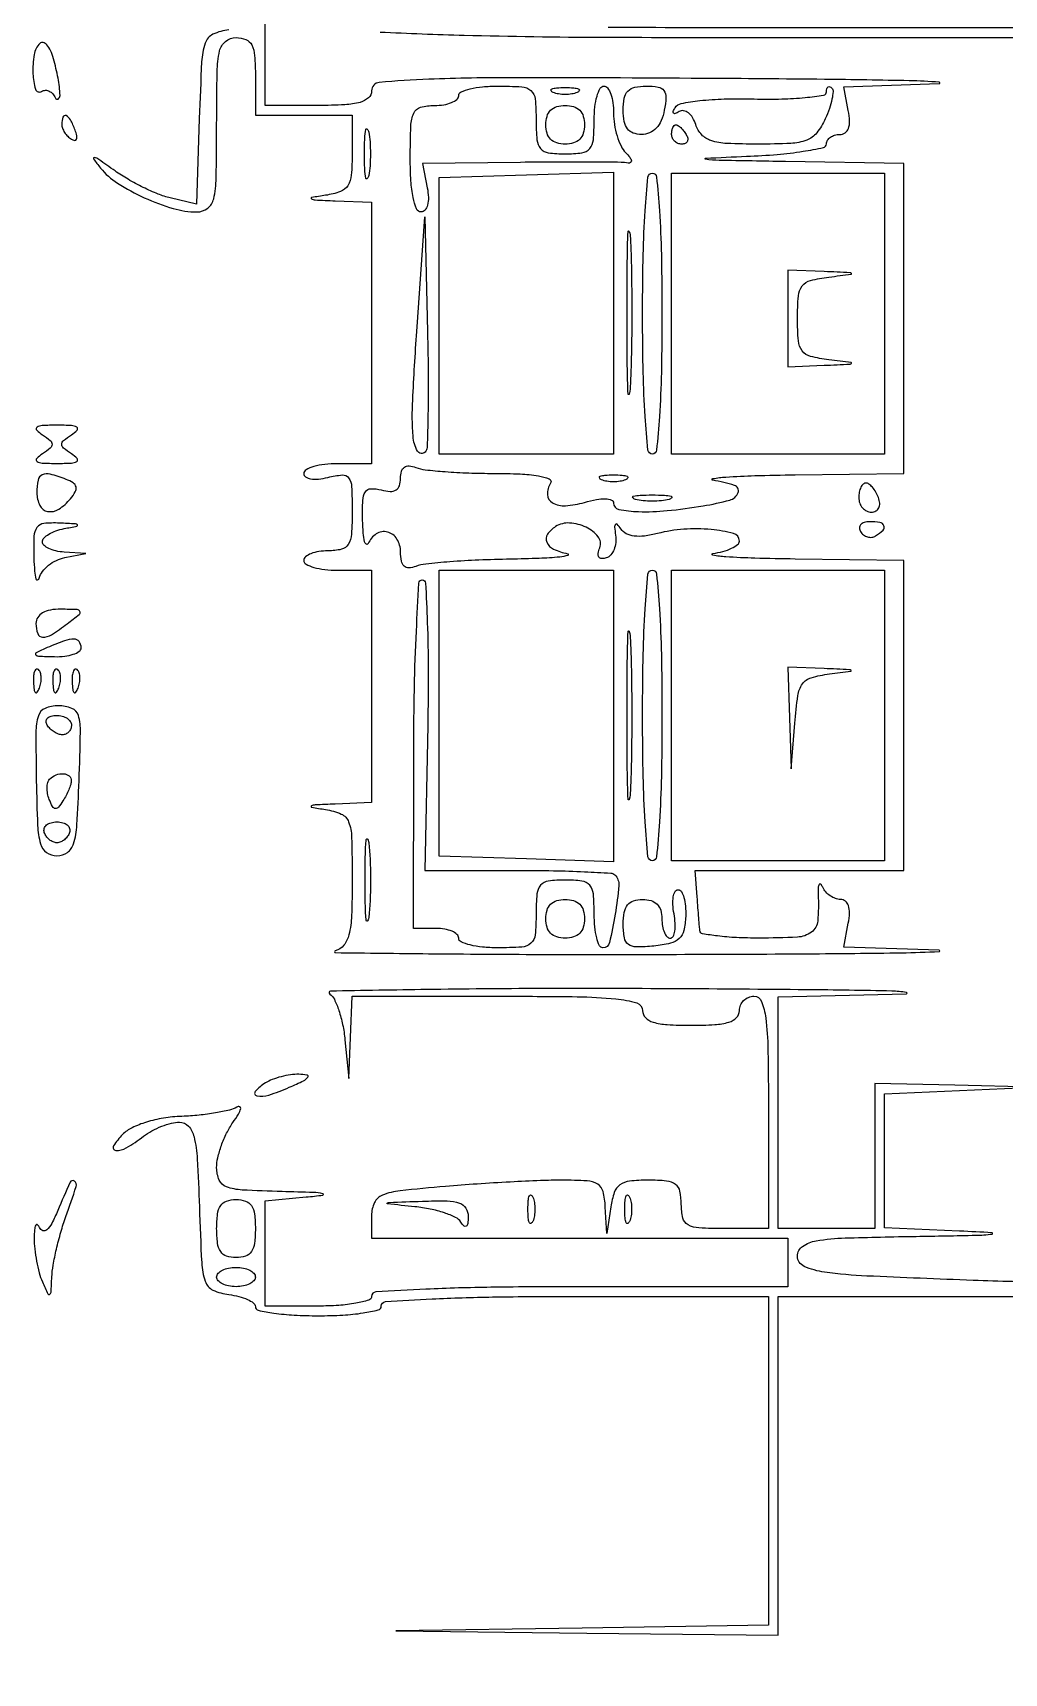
# Model space of a CAD drawing. Extents: x 23 to 255, y 40 to 184.
# Drawn here: x 53.04 to 61.53, y 120.65 to 134.98 of the extents above; entities that cross this region are included whole.
import ezdxf

# ---------------------------------------------------------------- set-up
doc = ezdxf.new("R2010")
doc.units = 0
doc.header["$MEASUREMENT"] = 0

msp = doc.modelspace()

# ---------------------------------------------------------------- linework, layer by layer
for points in [[(207.919475, 175.632891, 0.000007), (191.762556, 175.634099, 0.00002), (173.0434, 175.634494, 0.000013), (151.49745, 175.633531)], [(63.773493, 135.024651, -0.000502), (60.732933, 135.0216, -0.000713), (58.073684, 135.02539, -0.006118)], [(54.75735, 135.006069, 0.083385), (54.619403, 134.966261, 0.203528), (54.550892, 134.888446, 0.067846), (54.520484, 134.725811, 0.004138), (54.500135, 134.230736), (54.47557, 133.482172), (54.246335, 133.536776, -0.037319), (54.140428, 133.57052, -0.01785), (54.009884, 133.628621, -0.017585), (53.877235, 133.699308, -0.023935), (53.7633, 133.772761, 0.003276), (53.622124, 133.872263, 0.103195), (53.583189, 133.888804, 0.682642), (53.575624, 133.876974, 0.013322), (53.6364, 133.797966, 0.080554), (53.785404, 133.665238, 0.034978), (54.019291, 133.538373, 0.035014), (54.27147, 133.444293, 0.071892), (54.479683, 133.4142, 0.167278), (54.573324, 133.44643, 0.173138), (54.625675, 133.529021, 0.051139), (54.647482, 133.710064, 0.004422), (54.6516, 134.1756, -0.004487), (54.655751, 134.638122, -0.050222), (54.67745, 134.820675, -0.168559), (54.729043, 134.904327, -0.17273), (54.8208, 134.937, -0.094959), (54.907226, 134.920437, -0.184152), (54.958275, 134.87355, -0.098846), (54.98367, 134.780561, -0.017388), (54.99, 134.5986), (54.99, 134.2602), (55.413, 134.2602), (55.836, 134.2602), (55.836, 133.927419, -0.01951), (55.828521, 133.735821, -0.122025), (55.797824, 133.643462, -0.169107), (55.732515, 133.591505, -0.046692), (55.60335, 133.559395, 0.005737), (55.481659, 133.53953, 0.703743), (55.479776, 133.528628, 0.117172), (55.512007, 133.519287, 0.002217), (55.68795, 133.511476), (56.0052, 133.4988), (56.0052, 132.3567), (56.0052, 131.2146), (55.7091, 131.2146, 0.02755), (55.595645, 131.208344, 0.043316), (55.499979, 131.189275, 0.053561), (55.432774, 131.161623, 0.274991), (55.413, 131.128388, 0.253109), (55.429116, 131.098591, 0.106351), (55.473014, 131.081702, 0.0665), (55.540681, 131.080174, 0.033931), (55.6245, 131.09526, -0.041053), (55.74926, 131.115886, -0.263279), (55.80521, 131.090016, -0.145454), (55.831167, 131.015201, -0.011268), (55.836, 130.800771, -0.015279), (55.829797, 130.597809, -0.121985), (55.80198, 130.509107, -0.203471), (55.74234, 130.466288, -0.055362), (55.6245, 130.4532, 0.038131), (55.543508, 130.447014, 0.057076), (55.475128, 130.428349, 0.074992), (55.428468, 130.400996, 0.226478), (55.413, 130.3686, 0.277684), (55.432635, 130.33597, 0.052312), (55.499979, 130.308851, 0.042582), (55.595642, 130.290137, 0.027026), (55.7091, 130.284), (56.0052, 130.284), (56.0052, 129.2688), (56.0052, 128.2536), (55.68795, 128.240924, 0.002217), (55.512007, 128.233113, 0.117172), (55.479776, 128.223772, 0.703743), (55.481659, 128.21287, 0.005737), (55.60335, 128.193005, -0.065298), (55.74019, 128.153544, -0.20227), (55.805087, 128.085329, -0.084258), (55.831311, 127.951292, -0.006271), (55.836, 127.577384, -0.008821), (55.830478, 127.264437, -0.049906), (55.808045, 127.099289, -0.110249), (55.763012, 127.007091, -0.161693), (55.68795, 126.958317, 0.873938), (55.689838, 126.942822, 0.000685), (56.502886, 126.933311, 0.002063), (57.479784, 126.927253, 0.001149), (58.6701, 126.92752, 0.000881), (59.819068, 126.93244, 0.002372), (60.635785, 126.941251, 0.008578), (60.966287, 126.952057, 0.95928), (60.966195, 126.963181), (60.132089, 126.99095), (60.171913, 127.199275, 0.036577), (60.182281, 127.288442, 0.090099), (60.173309, 127.353488, 0.145758), (60.146136, 127.392678, 0.170384), (60.103618, 127.4076, -0.087077), (60.05876, 127.415472, -0.06267), (60.013397, 127.438664, -0.061618), (59.974413, 127.472915, -0.076926), (59.948307, 127.51335, 0.081259), (59.931022, 127.539622, 0.495283), (59.917205, 127.538333, 0.131177), (59.908445, 127.509732, 0.020284), (59.908699, 127.4499, -0.032088), (59.904226, 127.218842, -0.217033), (59.849671, 127.121526, -0.14649), (59.726462, 127.077733, -0.012649), (59.3892, 127.0692, -0.011726), (59.194117, 127.073776, -0.018955), (59.028689, 127.087838, -0.013502), (58.89818, 127.107524, -0.333105), (58.874727, 127.13265, -0.005914), (58.871101, 127.17027, -0.00089), (58.864858, 127.245803, -0.000999), (58.857823, 127.335025, -0.000862), (58.850783, 127.42875), (58.833713, 127.6614), (59.745956, 127.6614), (60.6582, 127.6614), (60.6582, 129.015), (60.6582, 130.3686), (59.70645, 130.381276, -0.003735), (59.356014, 130.388561, -0.009571), (59.102618, 130.400581, -0.028004), (58.987147, 130.414801, -0.84774), (58.98735, 130.429195, 0.029064), (59.076459, 130.448044, 0.042572), (59.151659, 130.475636, 0.050351), (59.204578, 130.507168, 0.237524), (59.22, 130.5378, 0.340963), (59.168643, 130.604357, 0.04085), (58.97337, 130.638829, 0.04072), (58.733058, 130.641637, 0.045915), (58.505225, 130.604524, -0.030691), (58.390785, 130.582292, -0.063811), (58.300025, 130.582014, -0.087112), (58.231659, 130.603024, -0.125868), (58.184448, 130.64463, 0.033371), (58.152991, 130.684768, 0.45671), (58.136613, 130.684482, 0.200158), (58.129013, 130.660032, 0.014729), (58.137822, 130.588877, -0.064507), (58.139348, 130.524784, -0.071339), (58.12417, 130.46471, -0.080865), (58.095254, 130.417683, -0.131185), (58.056692, 130.391458, -0.087725), (58.016289, 130.384881, -0.251769), (57.992238, 130.398237, -0.185597), (57.985638, 130.430208, -0.050782), (57.999361, 130.480788, 0.263846), (57.984996, 130.576143, 0.115438), (57.88175, 130.658864, 0.096945), (57.736619, 130.696283, 0.154364), (57.613357, 130.665168, 0.106541), (57.542929, 130.59744, 0.25798), (57.536812, 130.527875, 0.183026), (57.596691, 130.467258, 0.059868), (57.71835, 130.428305, -0.774553), (57.719275, 130.413515, -0.054867), (57.649794, 130.399027, -0.014503), (57.470951, 130.387038, -0.005316), (57.217669, 130.380121, 0.006539), (56.943258, 130.371955, 0.008312), (56.690319, 130.3569, 0.006728), (56.479501, 130.337975, 0.065951), (56.392819, 130.317249, -0.076984), (56.331163, 130.30393, -0.207384), (56.289935, 130.318975, -0.16083), (56.266042, 130.363448, -0.043546), (56.259, 130.444149, 0.138877), (56.227195, 130.556449, 0.194262), (56.144142, 130.617652, 0.209408), (56.04691, 130.601809, 0.154435), (55.976629, 130.51665, -0.465002), (55.960175, 130.511257, -0.197303), (55.944531, 130.53283, -0.040791), (55.932691, 130.60797, -0.013291), (55.927279, 130.72023, -0.015038), (55.928755, 130.894179, -0.12856), (55.951163, 130.968117, -0.254822), (55.999464, 130.995886, -0.069746), (56.0898, 130.985313, 0.048287), (56.168415, 130.972684, 0.15201), (56.219726, 130.985183, 0.183423), (56.249118, 131.022485, 0.076279), (56.259, 131.086884, -0.066081), (56.267137, 131.148185, -0.174789), (56.292111, 131.183916, -0.178169), (56.333757, 131.195086, -0.069066), (56.392819, 131.181351, 0.063791), (56.475086, 131.161307, 0.009104), (56.648296, 131.145084, 0.010229), (56.854999, 131.133763, 0.008566), (57.074612, 131.13, -0.011277), (57.303286, 131.124842, -0.030994), (57.463671, 131.107603, -0.05173), (57.55843, 131.081131, -0.467301), (57.5703, 131.0454, 0.144918), (57.542731, 130.944111, 0.263894), (57.585367, 130.872679, 0.148144), (57.699798, 130.846788, 0.051963), (57.867541, 130.876527, -0.023459), (57.970573, 130.900911, -0.052585), (58.05062, 130.907362, -0.088138), (58.102106, 130.896899, -0.307827), (58.1202, 130.870294, 0.358912), (58.165612, 130.815181, 0.040338), (58.339024, 130.795713, 0.032688), (58.588153, 130.804234, 0.016067), (58.90275, 130.8459, 0.024622), (59.136195, 130.8964, 0.241188), (59.208654, 130.961981, 0.430698), (59.178028, 131.025137, 0.038908), (58.98735, 131.069405, -0.84774), (58.987147, 131.083799, -0.028004), (59.102618, 131.098019, -0.009571), (59.356014, 131.110039, -0.003735), (59.70645, 131.117324), (60.6582, 131.13), (60.6582, 132.4836), (60.6582, 133.8372), (59.62185, 133.85442, -0.000623), (59.042715, 133.864764, -0.028806), (58.924553, 133.873845, -0.912034), (58.92498, 133.883925, -0.002197), (59.28345, 133.900141, 0.010895), (59.551034, 133.916915, 0.017872), (59.776377, 133.944117, 0.012103), (59.954277, 133.976503, 0.355571), (59.9814, 134.009821, -0.140556), (59.990278, 134.040778, -0.099892), (60.015231, 134.067154, -0.085056), (60.052549, 134.084918, -0.068753), (60.096568, 134.091, 0.149169), (60.143493, 134.105318, 0.159188), (60.172979, 134.143094, 0.098474), (60.182742, 134.207381, 0.035837), (60.171913, 134.299325), (60.132089, 134.50765), (60.966195, 134.535419, 0.947518), (60.966445, 134.547562, 0.013114), (60.704126, 134.560232, 0.002939), (59.963155, 134.572205, 0.001042), (58.90275, 134.580894, 0.00117), (57.252724, 134.587116, 0.009775), (56.506324, 134.573591, 0.012957), (56.073143, 134.546012, 0.388239), (56.0052, 134.4717, -0.211442), (55.978403, 134.411165, -0.118311), (55.9065, 134.371718, -0.054498), (55.772375, 134.350436, -0.01212), (55.5399, 134.3448), (55.0746, 134.3448), (55.0746, 134.7678), (55.0746, 135.1908)], [(56.079404, 134.986085, 0.005181), (56.81595, 134.958717, 0.005997), (58.028629, 134.940786, 0.000697), (60.7428, 134.937, 0.000697), (63.456971, 134.940786, 0.005997), (64.66965, 134.958717, 0.005181), (65.406196, 134.986085, 0.400368)], [(61.949697, 124.057921, -0.002556), (61.263962, 124.079251, -0.002073), (60.334284, 124.116785, -0.023081), (59.964799, 124.150371, -0.070476), (59.785664, 124.201401, -0.296387), (59.7276, 124.290751, -0.245261), (59.772007, 124.375834, -0.111319), (59.891701, 124.424618, -0.033949), (60.145308, 124.449402, -0.00328), (60.76395, 124.463625, 0.000988), (61.285802, 124.47323, 0.024881), (61.428389, 124.483246, 0.912963), (61.428064, 124.494458, 0.00451), (61.14465, 124.509484), (60.489, 124.538317), (60.489, 125.1234), (60.489, 125.708483), (61.14465, 125.737316), (61.8003, 125.766149), (61.10235, 125.783175), (60.4044, 125.8002), (60.4044, 125.1657), (60.4044, 124.5312), (59.9814, 124.5312), (59.5584, 124.5312), (59.5584, 125.543944), (59.5584, 126.556689), (60.67935, 126.58297, 0.910779), (60.680168, 126.594656, 0.035407), (60.551525, 126.606578, 0.003103), (59.805573, 126.618082, 0.000932), (58.6701, 126.62643, 0.001879), (57.476545, 126.628494, 0.003293), (56.488609, 126.619982, 0.00082), (55.646499, 126.605799, 0.743229), (55.639348, 126.580357, -0.140134), (55.680002, 126.534548, -0.031246), (55.719682, 126.436602, -0.030103), (55.752709, 126.313569, -0.025129), (55.773176, 126.179802), (55.807557, 125.8425), (55.821778, 126.20205), (55.836, 126.5616), (57.105, 126.5616, -0.003082), (57.803084, 126.557297, -0.021839), (58.14135, 126.538335, -0.04712), (58.323282, 126.502621, -0.332163), (58.374, 126.4347, 0.200296), (58.398962, 126.374887, 0.122766), (58.46565, 126.335295, 0.058865), (58.588843, 126.313658, 0.014068), (58.797, 126.3078, 0.014068), (59.005157, 126.313658, 0.058865), (59.12835, 126.335295, 0.122766), (59.195038, 126.374887, 0.200296), (59.22, 126.4347, -0.099038), (59.229688, 126.48313, -0.097945), (59.257277, 126.524323, -0.097945), (59.29847, 126.551912, -0.099038), (59.3469, 126.5616, -0.308488), (59.413056, 126.516491, -0.062466), (59.450006, 126.37125, -0.027022), (59.469314, 126.097153, -0.004073), (59.4738, 125.5464), (59.4738, 124.5312), (59.0931, 124.5312, -0.012699), (58.866382, 124.536959, -0.114574), (58.77162, 124.5641, -0.210352), (58.726411, 124.623688, -0.058662), (58.7124, 124.7427, 0.050314), (58.70081, 124.857585, 0.187235), (58.662202, 124.917651, 0.135819), (58.584228, 124.946943, 0.022345), (58.421919, 124.9542, 0.026414), (58.260649, 124.945675, 0.129364), (58.176041, 124.913545, 0.156845), (58.126922, 124.847491, 0.044508), (58.096195, 124.72155), (58.060952, 124.4889), (58.048276, 124.72155, 0.046536), (58.02844, 124.855112, 0.197952), (57.98177, 124.918948, 0.123665), (57.88886, 124.94795, 0.014124), (57.667664, 124.9542, 0.009931), (57.482351, 124.950519, 0.00353), (57.217676, 124.938128, 0.003501), (56.927249, 124.920435, 0.004121), (56.652464, 124.899486, 0.005887), (56.254437, 124.861115, 0.06655), (56.100925, 124.823421, 0.189547), (56.03086, 124.758366, 0.112423), (56.0052, 124.645686), (56.0052, 124.4466), (57.8241, 124.4466), (59.643, 124.4466), (59.643, 124.2351), (59.643, 124.0236), (57.8241, 124.0236, 0.003331), (57.048309, 124.018432, 0.008289), (56.481075, 124.001466, 0.003526), (56.041841, 123.977931, 0.396578), (56.0052, 123.939, -0.332234), (55.980491, 123.905919, -0.026982), (55.868518, 123.879251, -0.027868), (55.718266, 123.860504, -0.017105), (55.5399, 123.8544), (55.0746, 123.8544), (55.0746, 124.314836), (55.0746, 124.775271), (55.43415, 124.807655, 0.010494), (55.579319, 124.823808, 0.838186), (55.579853, 124.835994, 0.046186), (55.497904, 124.846467, 0.00223), (55.22265, 124.85482, -0.006663), (54.873367, 124.86852, -0.074119), (54.737056, 124.896222, -0.20427), (54.674288, 124.954868, -0.104463), (54.6516, 125.062276, -0.056942), (54.661692, 125.150609, -0.029193), (54.693173, 125.257707, -0.028579), (54.738937, 125.365529, -0.038136), (54.793125, 125.457008, 0.017742), (54.841158, 125.53104, 0.072757), (54.861687, 125.580309, 0.403474), (54.852557, 125.596348, 0.213121), (54.827788, 125.593019, -0.080586), (54.763753, 125.566491, -0.016267), (54.642612, 125.542011, -0.01678), (54.498278, 125.522655, -0.015), (54.347465, 125.512118, 0.02969), (54.186378, 125.496099, 0.035052), (54.037232, 125.461405, 0.03886), (53.913067, 125.412342, 0.083042), (53.829374, 125.352631, 0.056304), (53.750051, 125.253105, 0.562348), (53.76937, 125.214514, 0.156702), (53.861518, 125.235969, 0.026989), (54.01212, 125.337591, -0.037813), (54.085981, 125.385139, -0.029922), (54.172085, 125.425313, -0.030777), (54.256951, 125.452986, -0.0635), (54.326076, 125.4618, -0.213699), (54.405162, 125.426382, -0.125039), (54.453951, 125.332639, -0.043942), (54.481738, 125.140015, -0.005608), (54.500256, 124.72155, 0.004218), (54.52053, 124.232648, 0.068491), (54.550986, 124.071377, 0.203522), (54.619449, 123.994097, 0.082613), (54.75735, 123.954531, -0.031666), (54.846453, 123.938513, -0.046395), (54.921659, 123.912424, -0.056702), (54.974081, 123.881007, -0.233512), (54.99, 123.848781, 0.352601), (55.015065, 123.817656, 0.018048), (55.151533, 123.793001, 0.022175), (55.329081, 123.77549, 0.013492), (55.5399, 123.7698, 0.013867), (55.754494, 123.775752, 0.024301), (55.931175, 123.794204, 0.022017), (56.063227, 123.820515, 0.345347), (56.0898, 123.8544, -0.395015), (56.126044, 123.893118, -0.004008), (56.53395, 123.916792, -0.008881), (57.062192, 123.933806, -0.003609), (57.7818, 123.939), (59.4738, 123.939), (59.4738, 122.502627), (59.4738, 121.066254), (57.84525, 121.041339), (56.2167, 121.016425), (57.88755, 120.997212), (59.5584, 120.978), (59.5584, 122.4585), (59.5584, 123.939), (62.4771, 123.939, -0.001995)]]:
    msp.add_lwpolyline(points, format="xyb")
for points in [[(53.107257, 134.887257, 0.156566), (53.056612, 134.788727, 0.049603), (53.045736, 134.621766, 0.067404), (53.068693, 134.486956, 0.489574), (53.121574, 134.467234, -0.131107), (53.154396, 134.477131, -0.121773), (53.188806, 134.469788, -0.105417), (53.21959, 134.445766, -0.07888), (53.241795, 134.408777, 0.468952), (53.266388, 134.400884, 0.26896), (53.282755, 134.432409, 0.034235), (53.265313, 134.583339, 0.022673), (53.225724, 134.753307, 0.036663), (53.199973, 134.824412, 0.075989), (53.168068, 134.87392, 0.140465), (53.135792, 134.894497, 0.275104)], [(57.4434, 134.2179, 0.021354), (57.45085, 134.043537, 0.157079), (57.482679, 133.967625, 0.185552), (57.550012, 133.931256, 0.032088), (57.6972, 133.9218, 0.032088), (57.844388, 133.931256, 0.185552), (57.911721, 133.967625, 0.157079), (57.94355, 134.043537, 0.021354), (57.951, 134.2179, -0.027026), (57.957137, 134.331358, -0.042582), (57.975851, 134.427021, -0.052312), (58.00297, 134.494365, -0.277684), (58.0356, 134.514, -0.244321), (58.068062, 134.497131, -0.067418), (58.095349, 134.444416, -0.051875), (58.114034, 134.367853, -0.033941), (58.1202, 134.27712, 0.039498), (58.128, 134.178536, 0.035008), (58.151264, 134.078227, 0.036693), (58.185343, 133.990685, 0.083269), (58.22595, 133.932677, -0.030019), (58.261216, 133.892214, -0.107842), (58.275785, 133.861429, -0.322746), (58.268964, 133.845172, -0.186312), (58.2471, 133.841176, 0.043944), (58.186156, 133.847277, 0.001382), (57.936072, 133.849576, 0.002681), (57.640975, 133.849891, 0.001854), (57.307082, 133.847218), (56.451663, 133.8372), (56.492094, 133.6257, -0.037491), (56.501764, 133.541198, -0.072403), (56.494607, 133.473652, -0.112088), (56.472364, 133.430227, -0.222095), (56.438062, 133.4142, -0.307071), (56.39838, 133.441108, -0.044725), (56.369044, 133.53953, -0.034425), (56.349659, 133.686127, -0.015663), (56.3436, 133.8795, -0.008616), (56.348558, 134.167176, -0.098356), (56.374364, 134.27712, -0.221767), (56.434187, 134.328301, -0.067911), (56.5551, 134.3448, 0.038131), (56.636092, 134.350986, 0.057076), (56.704472, 134.369651, 0.074992), (56.751132, 134.397004, 0.226478), (56.7666, 134.4294, -0.295869), (56.787839, 134.462151, -0.04382), (56.866005, 134.489149, -0.037669), (56.975313, 134.507876, -0.023598), (57.105, 134.514, -0.01583), (57.318279, 134.507246, -0.165362), (57.398079, 134.474344, -0.192545), (57.435013, 134.401908, -0.022778)], [(57.80295, 134.457971, -0.057986), (57.754727, 134.444745, -0.037979), (57.6972, 134.440369, -0.037979), (57.639673, 134.444745, -0.057986), (57.59145, 134.457971, -0.174857), (57.573736, 134.473815, -0.447206), (57.578892, 134.488107, -0.078554), (57.621784, 134.498003, -0.017491), (57.6972, 134.500642, -0.017491), (57.772616, 134.498003, -0.078554), (57.815508, 134.488107, -0.447206), (57.820664, 134.473815, -0.174857)], [(58.563906, 134.3025, -0.05355), (58.536351, 134.212105, -0.088732), (58.492784, 134.145591, -0.1042), (58.43457, 134.105227, -0.099985), (58.364138, 134.091, -0.086699), (58.291384, 134.103711, -0.145824), (58.241884, 134.140224, -0.116862), (58.213644, 134.20467, -0.04511), (58.2048, 134.3025, -0.045167), (58.21436, 134.408116, -0.145089), (58.245927, 134.470458, -0.152811), (58.305194, 134.50366, -0.051888), (58.404568, 134.514, -0.041059), (58.509133, 134.505399, -0.192578), (58.559748, 134.474738, -0.176753), (58.577731, 134.415719, -0.033701)], [(59.970988, 134.228833, -0.060093), (59.895798, 134.105523, -0.136456), (59.808449, 134.041573, -0.078877), (59.669923, 134.013019, -0.011465), (59.381321, 134.0064, -0.011306), (59.111975, 134.012491, -0.064895), (58.971666, 134.037274, -0.130307), (58.890262, 134.088718, -0.110627), (58.83891, 134.176828, 0.057713), (58.811456, 134.237875, 0.092657), (58.773806, 134.280567, 0.127583), (58.73238, 134.298548, 0.179203), (58.693238, 134.290657, -0.037047), (58.66, 134.273374, -0.302522), (58.643995, 134.276321, -0.3101), (58.640809, 134.292057, -0.038009), (58.657837, 134.324958, -0.209943), (58.711705, 134.362076, -0.019756), (58.874295, 134.386644, -0.021313), (59.087804, 134.40115, -0.011976), (59.347778, 134.401479, 0.011482), (59.590762, 134.401547, 0.019031), (59.795352, 134.414104, 0.013659), (59.955682, 134.434523, 0.370053), (59.98147, 134.46465, -0.060295), (59.984659, 134.491205, -0.180833), (59.994777, 134.506064, -0.249719), (60.009565, 134.507934, -0.10583), (60.026867, 134.496733, -0.217302), (60.038443, 134.46574, -0.033796), (60.029208, 134.399282, -0.032439), (60.006488, 134.317343, -0.023049)], [(57.8664, 134.1756, -0.072254), (57.855669, 134.101731, -0.124864), (57.8241, 134.0487, -0.124864), (57.771069, 134.017131, -0.072254), (57.6972, 134.0064, -0.072254), (57.623331, 134.017131, -0.124864), (57.5703, 134.0487, -0.124864), (57.538731, 134.101731, -0.072254), (57.528, 134.1756, -0.072254), (57.538731, 134.249469, -0.124864), (57.5703, 134.3025, -0.124864), (57.623331, 134.334069, -0.072254), (57.6972, 134.3448, -0.072254), (57.771069, 134.334069, -0.124864), (57.8241, 134.3025, -0.124864), (57.855669, 134.249469, -0.072254)], [(53.298, 134.180593, 0.088797), (53.304134, 134.146324, 0.053277), (53.322567, 134.109187, 0.051183), (53.349641, 134.074974, 0.061454), (53.381631, 134.049299, 0.1144), (53.410174, 134.039657, 0.32948), (53.427073, 134.049755, 0.155351), (53.42971, 134.079857, 0.036408), (53.41488, 134.128906, 0.029964), (53.373694, 134.219589, 0.168622), (53.335349, 134.255345, 0.444011), (53.307955, 134.243132, 0.079093)], [(58.7547, 134.091, -0.082592), (58.767941, 134.058674, -0.161196), (58.765309, 134.031251, -0.182303), (58.747421, 134.013023, -0.108972), (58.717393, 134.0064, -0.093332), (58.683193, 134.01284, -0.09642), (58.654118, 134.031251, -0.099167), (58.634658, 134.05872, -0.105053), (58.6278, 134.091, -0.042167), (58.630536, 134.123389, -0.061769), (58.638759, 134.150749, -0.081139), (58.650841, 134.169301, -0.210953), (58.665107, 134.1756, -0.151918), (58.682935, 134.170055, -0.038439), (58.706814, 134.150749, -0.035638), (58.731943, 134.123383, -0.029505)], [(55.980305, 133.73145, -0.142433), (55.966875, 133.705222, -0.611425), (55.954412, 133.708846, -0.039503), (55.945847, 133.785468, -0.008087), (55.943642, 133.9218, -0.008087), (55.945847, 134.058132, -0.039503), (55.954412, 134.134754, -0.611425), (55.966875, 134.138378, -0.142433), (55.980305, 134.11215, -0.029693), (55.991719, 134.02546, -0.017887), (55.995429, 133.9218, -0.017887), (55.991719, 133.81814, -0.029693)], [(58.5432, 132.5259, -0.005192), (58.537866, 132.012239, -0.012022), (58.520591, 131.627025, -0.006948), (58.496235, 131.333363, -0.386182), (58.4586, 131.2992, -0.386182), (58.420965, 131.333363, -0.006948), (58.396609, 131.627025, -0.012022), (58.379334, 132.012239, -0.005192), (58.374, 132.5259, -0.005192), (58.379334, 133.039561, -0.012022), (58.396609, 133.424775, -0.006948), (58.420965, 133.718437, -0.386182), (58.4586, 133.7526, -0.386182), (58.496235, 133.718437, -0.006948), (58.520591, 133.424775, -0.012022), (58.537866, 133.039561, -0.005192)], [(56.473283, 131.316083, -0.494721), (56.406633, 131.325029, -0.11287), (56.367875, 131.453161, -0.029562), (56.364747, 131.77088, -0.005135), (56.400475, 132.370325), (56.4705, 133.3719), (56.494433, 132.366533, -0.004289), (56.500349, 131.977924, -0.006694), (56.498092, 131.643249, -0.002442), (56.490928, 131.356945, -0.191153)], [(58.267754, 131.916417, -0.034402), (58.257163, 131.82274, -0.891547), (58.247277, 131.823402, -0.010022), (58.240413, 132.07118, -0.00187), (58.238635, 132.5259, -0.00193), (58.240315, 132.98136, -0.009062), (58.247036, 133.243096, -0.83955), (58.257049, 133.244407, -0.064206), (58.267538, 133.185417, -0.007659), (58.276648, 132.904533, -0.004233), (58.279613, 132.561236, -0.00422), (58.276734, 132.213186, -0.006772)], [(59.643, 132.4836), (59.643, 132.0606), (59.96025, 132.074139, 0.000452), (60.186695, 132.084008, 0.202828), (60.200046, 132.09037, 0.602997), (60.197426, 132.097345, 0.000683), (60.00255, 132.121799, -0.030651), (59.841168, 132.151958, -0.170351), (59.768699, 132.199801, -0.143647), (59.73538, 132.287128, -0.019791), (59.7276, 132.4836, -0.019791), (59.73538, 132.680072, -0.143647), (59.768699, 132.767399, -0.170351), (59.841168, 132.815242, -0.030651), (60.00255, 132.845401, 0.000683), (60.197426, 132.869855, 0.602997), (60.200046, 132.87683, 0.202828), (60.186695, 132.883192, 0.000452), (59.96025, 132.893061), (59.643, 132.9066)], [(53.1288, 131.467105, -0.02521), (53.197722, 131.416714, -0.226004), (53.2134, 131.3838, -0.226004), (53.197722, 131.350886, -0.02521), (53.1288, 131.300495, 0.054627), (53.079227, 131.259577, 0.471238), (53.081953, 131.234708, 0.135229), (53.127666, 131.21996, 0.010813), (53.2557, 131.217191, 0.010813), (53.383734, 131.21996, 0.135229), (53.429447, 131.234708, 0.471238), (53.432173, 131.259577, 0.054627), (53.3826, 131.300495, -0.02521), (53.313678, 131.350886, -0.226004), (53.298, 131.3838, -0.226004), (53.313678, 131.416714, -0.02521), (53.3826, 131.467105, 0.054627), (53.432173, 131.508023, 0.471238), (53.429447, 131.532892, 0.135229), (53.383734, 131.54764, 0.010813), (53.2557, 131.550409, 0.010813), (53.127666, 131.54764, 0.135229), (53.081953, 131.532892, 0.471238), (53.079227, 131.508023, 0.054627)], [(53.080457, 130.9608, 0.112951), (53.105933, 130.849465, 0.240802), (53.174429, 130.797579, 0.18972), (53.271422, 130.817169, 0.076095), (53.3744, 130.90862, 0.04392), (53.416355, 130.9693, 0.187894), (53.422627, 131.01204, 0.197978), (53.398311, 131.046342, 0.049248), (53.33554, 131.07782, 0.024351), (53.196518, 131.123538, 0.176585), (53.12754, 131.117971, 0.242724), (53.090873, 131.071158, 0.047087)], [(58.22595, 131.073971, -0.057986), (58.177727, 131.060745, -0.037979), (58.1202, 131.056369, -0.037979), (58.062673, 131.060745, -0.057986), (58.01445, 131.073971, -0.174857), (57.996736, 131.089815, -0.447206), (58.001892, 131.104107, -0.078554), (58.044784, 131.114003, -0.017491), (58.1202, 131.116642, -0.017491), (58.195616, 131.114003, -0.078554), (58.238508, 131.104107, -0.447206), (58.243664, 131.089815, -0.174857)], [(60.2634, 130.9185, 0.085495), (60.271747, 130.870041, 0.093693), (60.295755, 130.828877, 0.100362), (60.33153, 130.801346, 0.11446), (60.373545, 130.7916, 0.121889), (60.412875, 130.801332, 0.160016), (60.43842, 130.827767, 0.132233), (60.446188, 130.868596, 0.072999), (60.434994, 130.9185, 0.039389), (60.411826, 130.967062, 0.047773), (60.382551, 131.008123, 0.054878), (60.35187, 131.036495, 0.160526), (60.324849, 131.0454, 0.196121), (60.301376, 131.035825, 0.086513), (60.281451, 131.008123, 0.066412), (60.267923, 130.967071, 0.046456)], [(58.60665, 130.902483, -0.039571), (58.539201, 130.890452, -0.024357), (58.4586, 130.886524, -0.024357), (58.377999, 130.890452, -0.039571), (58.31055, 130.902483, -0.161593), (58.288627, 130.916722, -0.542911), (58.292969, 130.929808, -0.052887), (58.352682, 130.938828, -0.011065), (58.4586, 130.941173, -0.011065), (58.564518, 130.938828, -0.052887), (58.624231, 130.929808, -0.542911), (58.628573, 130.916722, -0.161593)], [(53.054014, 130.38975, 0.011606), (53.060182, 130.275925, 0.047178), (53.072015, 130.207654, 0.425919), (53.086595, 130.199697, 0.257241), (53.101515, 130.215348, -0.099187), (53.129605, 130.272665, -0.060353), (53.182519, 130.326803, -0.057112), (53.250744, 130.369783, -0.064119), (53.324351, 130.394177), (53.5095, 130.430158), (53.31915, 130.441679, -0.039194), (53.246271, 130.45186, -0.056443), (53.184715, 130.472939, -0.072214), (53.142637, 130.500921, -0.21308), (53.1288, 130.531916, -0.197067), (53.142255, 130.564729, -0.061974), (53.184715, 130.598279, -0.051079), (53.246283, 130.627478, -0.037644), (53.31915, 130.647295, 0.00362), (53.43071, 130.669621, 0.574721), (53.434005, 130.679471, 0.200802), (53.416553, 130.687987, 0.002047), (53.27685, 130.695479, 0.037524), (53.141835, 130.692031, 0.21325), (53.08098, 130.657127, 0.149951), (53.054351, 130.579926, 0.01635)], [(60.278353, 130.62102, 0.090427), (60.304625, 130.591894, 0.095498), (60.339016, 130.574594, 0.099685), (60.376127, 130.571733, 0.108373), (60.410246, 130.583713, 0.050477), (60.47535, 130.633664, 0.315493), (60.483406, 130.672552, 0.25701), (60.448355, 130.699796, 0.039415), (60.357107, 130.707, 0.067432), (60.310517, 130.700688, 0.140899), (60.279567, 130.681743, 0.190788), (60.268856, 130.653672, 0.136093)], [(58.5432, 129.015, -0.004994), (58.537883, 128.482621, -0.011649), (58.52064, 128.0844, -0.006567), (58.49636, 127.780407, -0.387276), (58.4586, 127.746, -0.387276), (58.42084, 127.780407, -0.006567), (58.39656, 128.0844, -0.011649), (58.379317, 128.482621, -0.004994), (58.374, 129.015, -0.004994), (58.379317, 129.547379, -0.011649), (58.39656, 129.9456, -0.006567), (58.42084, 130.249593, -0.387276), (58.4586, 130.284, -0.387276), (58.49636, 130.249593, -0.006567), (58.52064, 129.9456, -0.011649), (58.537883, 129.547379, -0.004994)], [(56.495889, 128.930273), (56.4705, 127.661147), (57.28125, 127.661273, -0.004578), (57.594863, 127.658451, -0.00709), (57.865508, 127.649697, -0.00279), (58.096056, 127.637675, -0.183965), (58.131714, 127.621686, -0.220812), (58.165667, 127.528888, -0.020005), (58.134369, 127.277586, -0.018106), (58.084183, 127.030164, -0.346572), (58.026344, 126.9846, -0.293555), (57.997191, 127.00333, -0.044904), (57.973132, 127.071579, -0.038291), (57.956456, 127.167226, -0.024025), (57.951, 127.2807, 0.021354), (57.94355, 127.455063, 0.157079), (57.911721, 127.530975, 0.185552), (57.844388, 127.567344, 0.032088), (57.6972, 127.5768, 0.032088), (57.550012, 127.567344, 0.185552), (57.482679, 127.530975, 0.157079), (57.45085, 127.455063, 0.021354), (57.4434, 127.2807, -0.022778), (57.435013, 127.096692, -0.192545), (57.398079, 127.024256, -0.165362), (57.318279, 126.991354, -0.01583), (57.105, 126.9846, -0.023598), (56.975313, 126.990724, -0.037669), (56.866005, 127.009451, -0.04382), (56.787839, 127.036449, -0.295869), (56.7666, 127.0692, 0.215576), (56.751966, 127.101563, 0.079359), (56.708586, 127.128949, 0.060354), (56.644722, 127.147601, 0.040922), (56.569105, 127.1538), (56.371611, 127.1538), (56.373966, 128.6766, -0.004461), (56.380079, 129.260506, -0.007428), (56.39692, 129.752077, -0.002204), (56.419393, 130.171649, -0.397349), (56.4488, 130.1994, -0.399715), (56.47752, 130.172075, -0.003166), (56.49253, 129.826594, -0.008921), (56.500415, 129.416912, -0.005351)], [(53.0724, 129.8187, 0.08388), (53.087428, 129.729751, 0.316527), (53.130827, 129.698573, 0.145048), (53.20783, 129.720568, 0.020314), (53.34528, 129.816009, 0.007732), (53.449953, 129.897754, 0.336067), (53.456318, 129.923335, 0.289764), (53.433055, 129.939326, 0.006451), (53.29095, 129.942909, 0.04358), (53.198165, 129.935957, 0.088961), (53.129527, 129.911726, 0.123698), (53.087699, 129.871736, 0.141355)], [(58.267684, 128.35935, -0.044194), (58.257208, 128.280616, -0.875756), (58.24732, 128.281492, -0.009159), (58.24057, 128.5448, -0.001828), (58.238851, 129.015, -0.001828), (58.24057, 129.4852, -0.009159), (58.24732, 129.748508, -0.875756), (58.257208, 129.749384, -0.044194), (58.267684, 129.67065, -0.006921), (58.276673, 129.372172, -0.004066), (58.279578, 129.015, -0.004066), (58.276673, 128.657828, -0.006921)], [(53.1711, 129.6072, 0.009027), (53.073265, 129.56305, 0.485414), (53.069291, 129.545688, 0.215481), (53.093673, 129.53338, 0.004372), (53.23455, 129.528546, 0.034583), (53.323665, 129.532433, 0.053373), (53.398859, 129.549198, 0.070412), (53.450462, 129.575191, 0.24567), (53.4672, 129.6072, 0.163981), (53.449384, 129.660062, 0.234317), (53.405803, 129.681672, 0.087053), (53.322426, 129.667045, 0.014632)], [(59.658249, 128.99385), (59.673498, 128.5497), (59.704979, 128.94652, -0.014427), (59.731197, 129.188287, -0.119247), (59.771308, 129.290416, -0.172137), (59.847625, 129.344697, -0.03828), (60.00698, 129.377131, 0.000863), (60.19367, 129.400778, 0.620733), (60.196202, 129.408121, 0.18894), (60.181195, 129.414791, 0.000543), (59.96025, 129.424461), (59.643, 129.438)], [(53.050879, 129.30405, 0.018894), (53.055874, 129.240911, 0.168741), (53.06783, 129.216228, 0.470617), (53.083248, 129.217687, 0.054073), (53.101991, 129.252938, 0.051402), (53.115192, 129.299203, 0.05415), (53.118358, 129.346372, 0.060344), (53.111661, 129.387429, 0.126455), (53.095313, 129.415087, 0.296942), (53.076797, 129.418997, 0.208169), (53.061176, 129.403554, 0.077125), (53.051809, 129.362947, 0.028489)], [(53.220079, 129.30405, 0.018894), (53.225074, 129.240911, 0.168741), (53.23703, 129.216228, 0.470617), (53.252448, 129.217687, 0.054073), (53.271191, 129.252938, 0.051402), (53.284392, 129.299203, 0.05415), (53.287558, 129.346372, 0.060344), (53.280861, 129.387429, 0.126455), (53.264513, 129.415087, 0.296942), (53.245997, 129.418997, 0.208169), (53.230376, 129.403554, 0.077125), (53.221009, 129.362947, 0.028489)], [(53.389279, 129.30405, 0.018894), (53.394274, 129.240911, 0.168741), (53.40623, 129.216228, 0.470617), (53.421648, 129.217687, 0.054073), (53.440391, 129.252938, 0.051402), (53.453592, 129.299203, 0.05415), (53.456758, 129.346372, 0.060344), (53.450061, 129.387429, 0.126455), (53.433713, 129.415087, 0.296942), (53.415197, 129.418997, 0.208169), (53.399576, 129.403554, 0.077125), (53.390209, 129.362947, 0.028489)], [(53.075426, 128.44395, 0.005811), (53.086527, 128.054718, 0.057109), (53.1117, 127.89279, 0.172985), (53.164511, 127.817375, 0.155566), (53.2557, 127.7883, 0.157258), (53.347053, 127.817761, 0.166498), (53.401438, 127.89444, 0.056502), (53.430215, 128.058101, 0.006043), (53.44917, 128.44395, 0.004475), (53.461138, 128.87055, 0.07198), (53.443274, 129.013165, 0.234534), (53.386288, 129.076963, 0.095537), (53.268896, 129.0996, 0.097483), (53.151681, 129.076528, 0.227601), (53.093226, 129.0118, 0.071408), (53.072229, 128.867367, 0.004669)], [(53.3826, 128.9304, -0.092995), (53.376541, 128.898105, -0.096318), (53.359215, 128.870651, -0.099231), (53.333367, 128.852277, -0.105429), (53.302993, 128.8458, -0.089642), (53.268681, 128.852001, -0.053229), (53.231411, 128.870651, -0.051032), (53.197005, 128.898039, -0.06081), (53.1711, 128.9304, -0.139169), (53.161968, 128.962518, -0.191142), (53.172917, 128.990149, -0.138808), (53.204039, 129.008802, -0.066118), (53.250707, 129.015, -0.062283), (53.301138, 129.008694, -0.080552), (53.343856, 128.990149, -0.097988), (53.372446, 128.962665, -0.153634)], [(53.381305, 128.44395, -0.071094), (53.376072, 128.412008, -0.021863), (53.359377, 128.365991, -0.021387), (53.335952, 128.315516, -0.021926), (53.308478, 128.267657, -0.029537), (53.268665, 128.212362, -0.253964), (53.241472, 128.201175, -0.250513), (53.217011, 128.217839, -0.028865), (53.188702, 128.280536, -0.044968), (53.173989, 128.332377, -0.050005), (53.169485, 128.384182, -0.056339), (53.17508, 128.42844, -0.13763), (53.191029, 128.456829, -0.099698), (53.248484, 128.495021, -0.114371), (53.313426, 128.505513, -0.158951), (53.362291, 128.485834, -0.22706)], [(53.366385, 127.993455, -0.073624), (53.348782, 127.958692, -0.066918), (53.321366, 127.929225, -0.070382), (53.28869, 127.909313, -0.102038), (53.2557, 127.90251, -0.102038), (53.22271, 127.909313, -0.070382), (53.190034, 127.929225, -0.066918), (53.162618, 127.958692, -0.073624), (53.145015, 127.993455, -0.159683), (53.14484, 128.028012, -0.143818), (53.165024, 128.057685, -0.107546), (53.204007, 128.077661, -0.064908), (53.2557, 128.0844, -0.064908), (53.307393, 128.077661, -0.107546), (53.346376, 128.057685, -0.143818), (53.36656, 128.028012, -0.159683)], [(55.982228, 127.25955, -0.095407), (55.97014, 127.219691, -0.741699), (55.958791, 127.221877, -0.021699), (55.951026, 127.349361, -0.00436), (55.949043, 127.5768, -0.00436), (55.951026, 127.804239, -0.021699), (55.958791, 127.931723, -0.741699), (55.97014, 127.933909, -0.095407), (55.982228, 127.89405, -0.016375), (55.99257, 127.74961, -0.009683), (55.995917, 127.5768, -0.009683), (55.99257, 127.40399, -0.016375)], [(58.750587, 127.25955, -0.045009), (58.734116, 127.13514, -0.150729), (58.693649, 127.064592, -0.132314), (58.616875, 127.023869, -0.031515), (58.472844, 127.00039, -0.022724), (58.32007, 126.992264, -0.157586), (58.249506, 127.014471, -0.20068), (58.214493, 127.070668, -0.040296), (58.2048, 127.19074, -0.042603), (58.21363, 127.29418, -0.123689), (58.242452, 127.359342, -0.151975), (58.294366, 127.395363, -0.076384), (58.374, 127.4076, -0.072254), (58.447869, 127.396869, -0.124864), (58.5009, 127.3653, -0.124864), (58.532469, 127.312269, -0.072254), (58.5432, 127.2384, 0.041148), (58.54854, 127.173618, 0.060614), (58.564605, 127.118902, 0.079691), (58.588195, 127.081749, 0.214723), (58.616068, 127.0692, 0.285831), (58.640998, 127.084719, 0.076393), (58.655655, 127.131328, 0.053628), (58.658733, 127.199638, 0.031701), (58.648506, 127.2807, -0.033158), (58.638519, 127.361756, -0.055909), (58.642308, 127.430072, -0.080318), (58.658074, 127.476495, -0.277595), (58.684181, 127.4922, -0.265397), (58.712739, 127.475893, -0.063859), (58.735082, 127.423859, -0.048968), (58.748775, 127.348686, -0.031008)], [(57.8664, 127.2384, -0.072254), (57.855669, 127.164531, -0.124864), (57.8241, 127.1115, -0.124864), (57.771069, 127.079931, -0.072254), (57.6972, 127.0692, -0.072254), (57.623331, 127.079931, -0.124864), (57.5703, 127.1115, -0.124864), (57.538731, 127.164531, -0.072254), (57.528, 127.2384, -0.072254), (57.538731, 127.312269, -0.124864), (57.5703, 127.3653, -0.124864), (57.623331, 127.396869, -0.072254), (57.6972, 127.4076, -0.072254), (57.771069, 127.396869, -0.124864), (57.8241, 127.3653, -0.124864), (57.855669, 127.312269, -0.072254)], [(55.07705, 125.803504, 0.068533), (54.989269, 125.729453, 0.588221), (55.002354, 125.691283, 0.123261), (55.108189, 125.698508, 0.024783), (55.2861, 125.766085, 0.008019), (55.41193, 125.82358, 0.122118), (55.448661, 125.853752, 0.558367), (55.440996, 125.873033, 0.039777), (55.3707, 125.879689, 0.039741), (55.296817, 125.874913, 0.027471), (55.214645, 125.858349, 0.027796), (55.136927, 125.833503, 0.049771)], [(53.262668, 124.688393, -0.019363), (53.210732, 124.577136, -0.086164), (53.167408, 124.519833, -0.281802), (53.132701, 124.512719, -0.214775), (53.104231, 124.540343, 0.125093), (53.08668, 124.564605, 0.482514), (53.071053, 124.561381, 0.097687), (53.05991, 124.52165, 0.018808), (53.056825, 124.4466, 0.028503), (53.061825, 124.353277, 0.019087), (53.077665, 124.247526, 0.019249), (53.100959, 124.145913, 0.035519), (53.1288, 124.0659, 0.006221), (53.175253, 123.961403, 0.427069), (53.191736, 123.955705, 0.264554), (53.20397, 123.974415, 0.004053), (53.211167, 124.1082, -0.032655), (53.222657, 124.211355, -0.013032), (53.251247, 124.350764, -0.012832), (53.289987, 124.499987, -0.015781), (53.334044, 124.63695, 0.006162), (53.423744, 124.898436, 0.327075), (53.408304, 124.945968, 0.474164), (53.370571, 124.935889, 0.006553)], [(54.99, 124.5312, -0.030703), (54.982195, 124.404222, -0.116834), (54.95475, 124.330275, -0.166173), (54.903312, 124.29089, -0.081208), (54.8208, 124.2774, -0.081208), (54.738288, 124.29089, -0.166173), (54.68685, 124.330275, -0.116834), (54.659405, 124.404222, -0.030703), (54.6516, 124.5312, -0.030703), (54.659405, 124.658178, -0.116834), (54.68685, 124.732125, -0.166173), (54.738288, 124.77151, -0.081208), (54.8208, 124.785, -0.081208), (54.903312, 124.77151, -0.166173), (54.95475, 124.732125, -0.116834), (54.982195, 124.658178, -0.030703)], [(56.849905, 124.63695, -0.024151), (56.846361, 124.574895, -0.207937), (56.832991, 124.55129, -0.378685), (56.813336, 124.552838, -0.05047), (56.785357, 124.588348, 0.140134), (56.739548, 124.629002, 0.031246), (56.641602, 124.668682, 0.030103), (56.518569, 124.701709, 0.025129), (56.384802, 124.722176, -0.000578), (56.144482, 124.746953, -0.681316), (56.142535, 124.753965, -0.153346), (56.160548, 124.760358, -0.000345), (56.44935, 124.770778, -0.012735), (56.664713, 124.772912, -0.076872), (56.77459, 124.754163, -0.176527), (56.829531, 124.710465, -0.140461)], [(57.414829, 124.59465, -0.174857), (57.398985, 124.576936, -0.447206), (57.384693, 124.582092, -0.078554), (57.374797, 124.624984, -0.017491), (57.372158, 124.7004, -0.017491), (57.374797, 124.775816, -0.078554), (57.384693, 124.818708, -0.447206), (57.398985, 124.823864, -0.174857), (57.414829, 124.80615, -0.057986), (57.428055, 124.757927, -0.037979), (57.432431, 124.7004, -0.037979), (57.428055, 124.642873, -0.057986)], [(58.260829, 124.59465, -0.174857), (58.244985, 124.576936, -0.447206), (58.230693, 124.582092, -0.078554), (58.220797, 124.624984, -0.017491), (58.218158, 124.7004, -0.017491), (58.220797, 124.775816, -0.078554), (58.230693, 124.818708, -0.447206), (58.244985, 124.823864, -0.174857), (58.260829, 124.80615, -0.057986), (58.274055, 124.757927, -0.037979), (58.278431, 124.7004, -0.037979), (58.274055, 124.642873, -0.057986)], [(54.99, 124.1082, -0.191087), (54.977185, 124.075893, -0.088204), (54.940298, 124.048451, -0.068025), (54.885554, 124.029834, -0.048028), (54.8208, 124.0236, -0.048028), (54.756046, 124.029834, -0.068025), (54.701303, 124.048451, -0.088204), (54.664415, 124.075893, -0.191087), (54.6516, 124.1082, -0.191087), (54.664415, 124.140507, -0.088204), (54.701303, 124.167949, -0.068025), (54.756046, 124.186566, -0.048028), (54.8208, 124.1928, -0.048028), (54.885554, 124.186566, -0.068025), (54.940298, 124.167949, -0.088204), (54.977185, 124.140507, -0.191087)]]:
    msp.add_lwpolyline(points, format="xyb", close=True)
for points in [[(58.1202, 132.530639), (58.1202, 131.2992), (57.3588, 131.2992), (56.5974, 131.2992), (56.5974, 132.506454), (56.5974, 133.713708), (57.3588, 133.737893), (58.1202, 133.762079)], [(60.489, 132.5259), (60.489, 131.2992), (59.5584, 131.2992), (58.6278, 131.2992), (58.6278, 132.5259), (58.6278, 133.7526), (59.5584, 133.7526), (60.489, 133.7526)], [(58.1202, 129.010261), (58.1202, 127.736521), (57.3588, 127.760707), (56.5974, 127.784892), (56.5974, 129.034446), (56.5974, 130.284), (57.3588, 130.284), (58.1202, 130.284)], [(60.489, 129.015), (60.489, 127.746), (59.5584, 127.746), (58.6278, 127.746), (58.6278, 129.015), (58.6278, 130.284), (59.5584, 130.284), (60.489, 130.284)]]:
    msp.add_lwpolyline(points, close=True)

doc.saveas('drawing.dxf')
